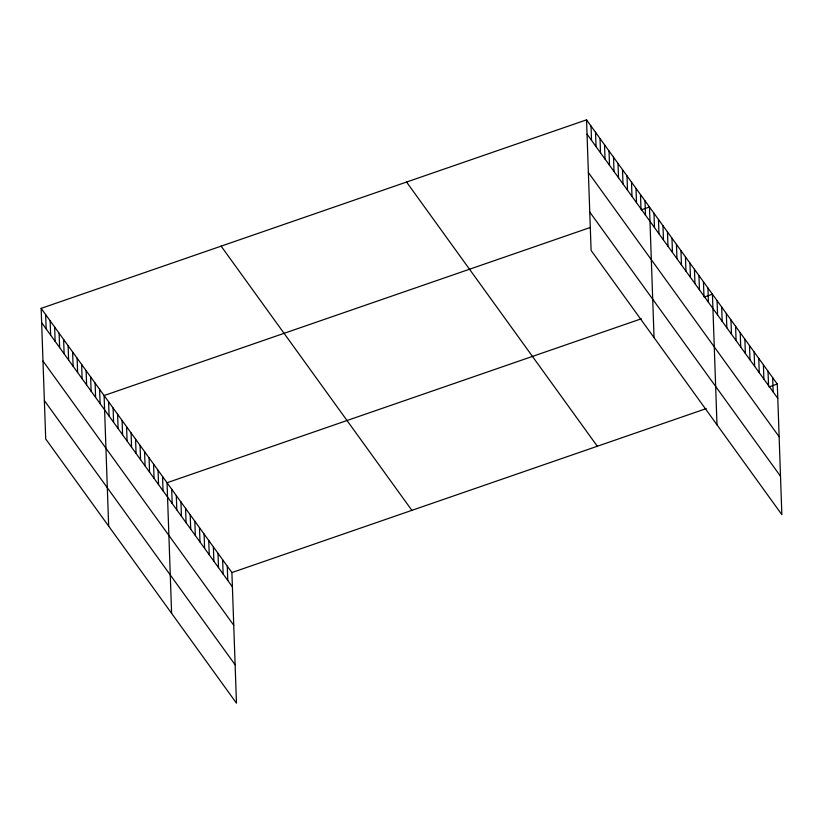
<?xml version="1.0" encoding="UTF-8"?>
<svg xmlns="http://www.w3.org/2000/svg" width="823" height="823" viewBox="0 0 823 823"><rect width="100%" height="100%" fill="white"/><g stroke="black" fill="none" stroke-linecap="round" stroke-linejoin="round"><path stroke-width="1.23" d="M41.15 308.358L231.901 572.561L236.468 703.161L45.707 438.957L41.15 308.358L586.532 119.839L777.293 384.043L781.85 514.642L591.099 250.439L586.532 119.839M590.286 227.487L104.099 395.544L108.657 526.144M641.199 209.886L649.481 207.026L654.048 337.625M641.384 318.768L167.048 482.731L171.606 613.341M704.149 297.072L712.43 294.212L716.998 424.812M231.901 572.561L706.247 408.599M769.001 386.903L777.293 384.043M587.036 134.149L777.786 398.353M588.373 172.521L779.134 436.735M589.762 212.056L780.513 476.27M406.562 182.048L597.313 446.251M221.13 246.149L411.881 510.353M41.654 322.678L232.405 586.881M42.991 361.05L233.742 625.254M44.37 400.585L235.121 664.789M772.653 377.623L773.157 391.943M768.024 371.204L768.528 385.524M763.394 364.795L763.888 379.105M758.755 358.375L759.259 372.685M754.125 351.956L754.629 366.276M749.496 345.547L749.99 359.857M744.866 339.127L745.36 353.437M740.227 332.708L740.731 347.028M735.597 326.289L736.091 340.609M730.968 319.88L731.462 334.189M726.328 313.46L726.832 327.77M721.699 307.041L722.203 321.361M717.07 300.632L717.563 314.942M707.934 287.978L708.438 302.298M703.439 281.754L703.943 296.074M698.943 275.53L699.447 289.84M694.447 269.296L694.951 283.616M689.952 263.072L690.456 277.392M685.456 256.848L685.96 271.158M680.96 250.614L681.454 264.934M676.465 244.39L676.959 258.7M671.969 238.166L672.463 252.476M667.474 231.932L667.967 246.252M662.978 225.708L663.472 240.018M658.482 219.474L658.976 233.794M653.976 213.25L654.48 227.57M644.985 200.791L645.489 215.112M640.489 194.567L640.994 208.877M635.994 188.344L636.498 202.653M631.498 182.109L632.002 196.43M627.003 175.885L627.507 190.195M622.507 169.651L623.011 183.971M618.011 163.427L618.515 177.747M613.516 157.203L614.009 171.513M609.02 150.969L609.514 165.289M604.524 144.745L605.018 159.065M600.029 138.521L600.523 152.831M595.533 132.287L596.027 146.607M591.037 126.063L591.531 140.373M227.271 566.152L227.765 580.462M222.642 559.733L223.136 574.053M218.002 553.313L218.507 567.633M213.373 546.904L213.877 561.214M208.744 540.485L209.237 554.795M204.104 534.065L204.608 548.385M199.475 527.646L199.979 541.966M194.845 521.237L195.339 535.547M190.206 514.817L190.71 529.138M185.576 508.398L186.08 522.718M180.947 501.989L181.441 516.299M176.307 495.569L176.811 509.879M171.678 489.15L172.182 503.47M162.553 476.507L163.047 490.827M158.057 470.283L158.551 484.593M153.562 464.049L154.055 478.369M149.066 457.825L149.56 472.135M144.57 451.601L145.064 465.911M140.064 445.366L140.568 459.687M135.569 439.143L136.073 453.452M131.073 432.908L131.577 447.228M126.577 426.684L127.081 441.005M122.082 420.46L122.586 434.77M117.586 414.226L118.09 428.546M113.09 408.002L113.595 422.322M108.595 401.778L109.099 416.088M99.604 389.32L100.097 403.63M95.108 383.096L95.602 397.406M90.612 376.862L91.106 391.182M86.117 370.638L86.61 384.948M81.621 364.404L82.115 378.724M77.125 358.18L77.619 372.5M72.619 351.956L73.124 366.266M68.124 345.722L68.628 360.042M63.628 339.498L64.132 353.808M59.133 333.274L59.637 347.584M54.637 327.04L55.141 341.36M50.141 320.816L50.645 335.126M45.646 314.581L46.15 328.902"/></g></svg>
